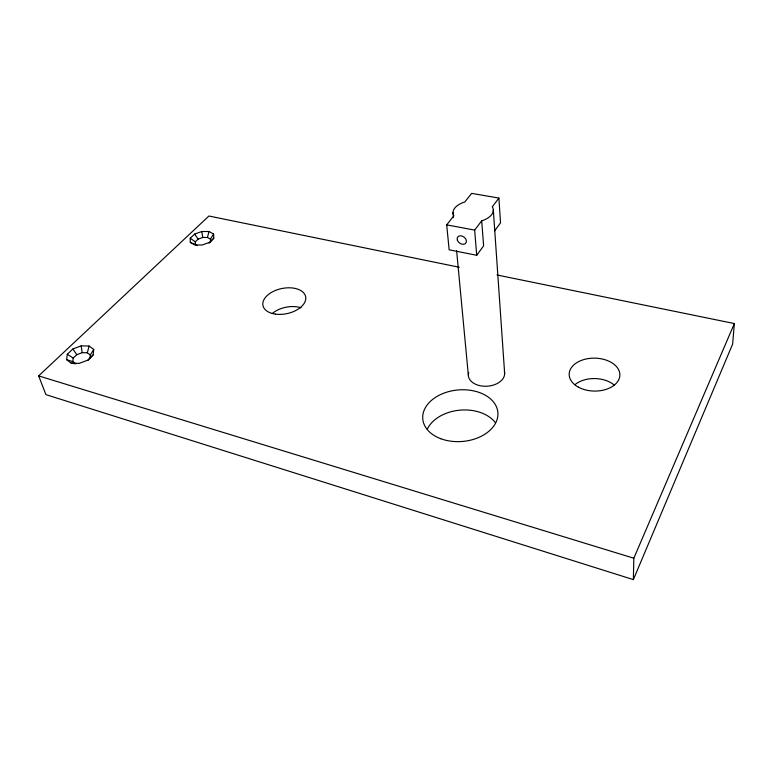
<?xml version="1.0" encoding="UTF-8"?>
<svg xmlns="http://www.w3.org/2000/svg" width="773" height="773" viewBox="0 0 773 773"><rect width="100%" height="100%" fill="white"/><g stroke="black" fill="none" stroke-linecap="round" stroke-linejoin="round"><path stroke-width="1.16" d="M459.239 267.245L208.913 216.015L38.65 375.9L45.926 394.636L633.367 579.624L633.831 558.222L734.35 323.558L497.02 274.985M734.35 323.558L732.611 344.159L633.367 579.624M87.803 360.566L93.214 354.826L93.726 349.435L89.117 346.033L81.175 345.86L72.865 348.981L67.299 354.237L66.623 359.658L71.174 363.165L74.604 363.706M89.939 358.498L90.277 355L93.726 349.435M75.744 363.88L72.797 361.619L73.213 358.102L76.788 354.691L82.17 352.672L87.31 352.778L90.277 355M197.337 245.65L195.366 244.529L195.298 241.823L198.13 239.128L202.758 237.466L207.435 237.466L209 231.504L213.599 234.035L213.802 238.19L209.116 243.176M87.31 352.778L89.117 346.033M210.527 241.814L210.411 239.118L213.599 234.035M476.709 255.274L483.627 245.853L481.695 220.798L483.338 220.295A20.204 10.977 -5.1 0 0 492.816 207.753L492.246 206.864L498.904 198.072L471.636 193.376L464.776 202.024L463.172 202.516A20.204 10.977 -5.1 0 0 453.403 214.826L453.925 215.715L446.688 224.866L449.152 249.814L476.709 255.274L474.651 230.103L481.695 220.798M494.633 230.866L500.527 222.846L498.904 198.072M93.214 354.826L87.687 360.16L79.252 363.368L71.174 363.165M213.802 238.19L209.454 242.393L202.207 245.002L194.864 245.002L190.293 242.393L190.226 238.21L194.612 234.074L201.772 231.513L209 231.504M446.688 224.866L474.651 230.103M38.65 375.9L633.831 558.222M66.623 359.658L72.797 361.619M190.293 242.393L195.366 244.529M207.435 237.466L210.411 239.118M67.299 354.237L73.213 358.102M190.226 238.21L195.298 241.823M194.612 234.074L198.13 239.128M72.865 348.981L76.788 354.691M201.772 231.513L202.758 237.466M81.175 345.86L82.17 352.672M453.017 212.556L453.471 217.339M456.621 250.771L468.322 374.944M493.319 210.005L504.643 373.33M272.26 313.471A21.538 12.938 -11.9 0 1 301.016 307.78M427.247 429.247A37.162 26.011 -4.8 0 1 459.539 410.183A37.162 26.011 -4.8 0 1 495.338 422.647M574.938 384.683A25.007 16.571 1.4 0 1 614.197 385.041M504.402 371.668A18.185 11.943 -3.8 0 1 486.033 386.258A18.185 11.943 -3.8 0 1 468.728 372.451M578.455 387.186A25.354 16.465 1 0 0 619.54 377.533A25.354 16.465 1 0 0 585.567 359.116A25.354 16.465 1 0 0 578.455 387.186M275.314 314.099A21.799 12.803 -11.8 0 0 305.712 297.016A21.799 12.803 -11.8 0 0 271.893 292.165A21.799 12.803 -11.8 0 0 275.314 314.099M440.726 438.697A37.703 25.847 -4.9 0 0 497.938 414.608A37.703 25.847 -4.9 0 0 442.32 393.776A37.703 25.847 -4.9 0 0 440.726 438.697M457.394 240.248A5.082 3.739 36.9 0 0 465.298 243.63A5.082 3.739 36.9 0 0 462.612 236.248A5.082 3.739 36.9 0 0 457.394 240.248"/></g></svg>
